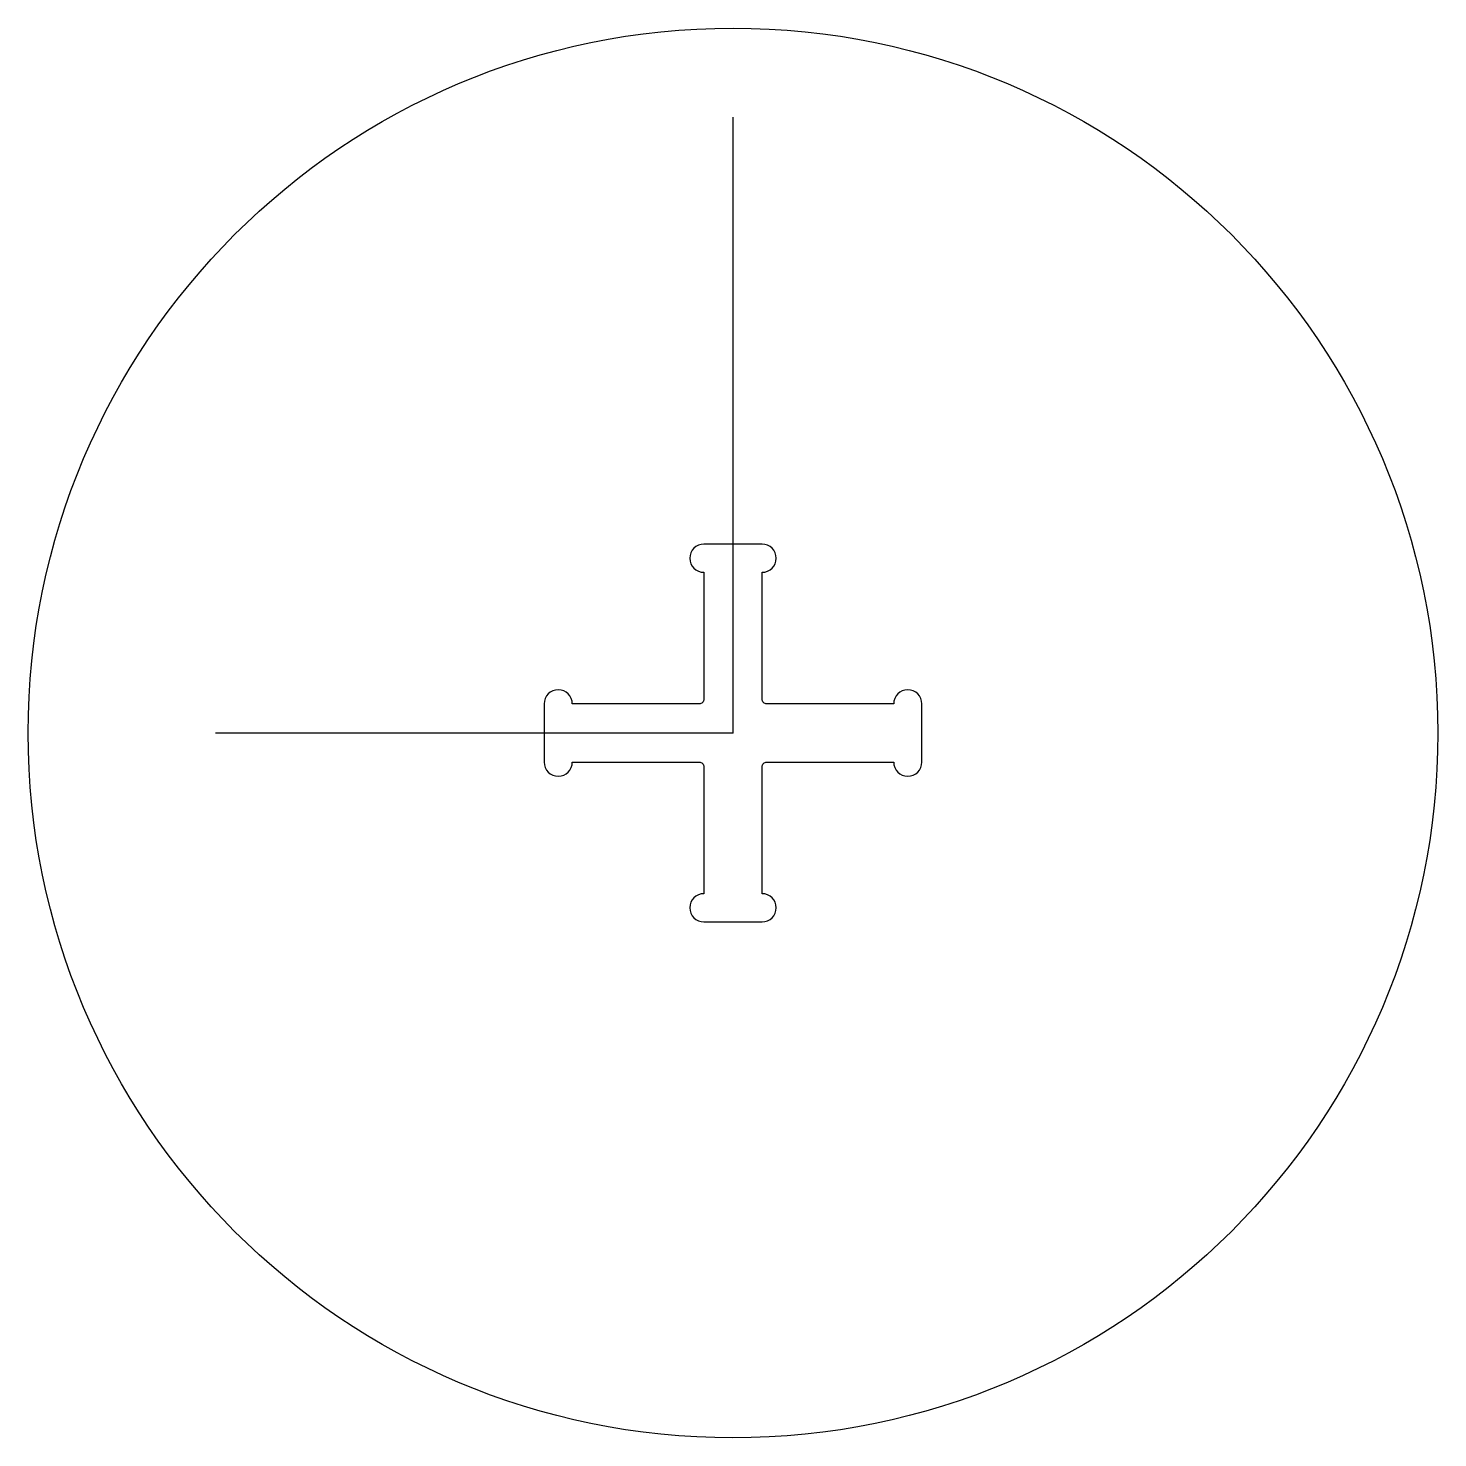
# Model space of a CAD drawing. Header units: millimetres. Extents: x -150 to 150, y -150 to 150.
import ezdxf

# ---------------------------------------------------------------- set-up
doc = ezdxf.new("R2010")
doc.units = ezdxf.units.MM
doc.layers.get('0').update_dxf_attribs({"linetype": 'CONTINUOUS'})

msp = doc.modelspace()

# ---------------------------------------------------------------- linework, layer by layer
for q in [(0, 131.04), (-110.13, 0)]:
    msp.add_line((0, 0), q)
msp.add_lwpolyline([(6.2, 40.2), (-6.2, 40.2, 1), (-6.2, 34.2), (-6.2, 7.2, -0.414214), (-7.2, 6.2), (-34.2, 6.2, 1), (-40.2, 6.2), (-40.2, -6.2, 1), (-34.2, -6.2), (-7.2, -6.2, -0.414214), (-6.2, -7.2), (-6.2, -34.2, 1), (-6.2, -40.2), (6.2, -40.2, 1), (6.2, -34.2), (6.2, -7.2, -0.414214), (7.2, -6.2), (34.2, -6.2, 1), (40.2, -6.2), (40.2, 6.2, 1), (34.2, 6.2), (7.2, 6.2, -0.414214), (6.2, 7.2), (6.2, 34.2, 1)], format="xyb", close=True)
msp.add_circle((0, 0), 150)

doc.saveas('drawing.dxf')
